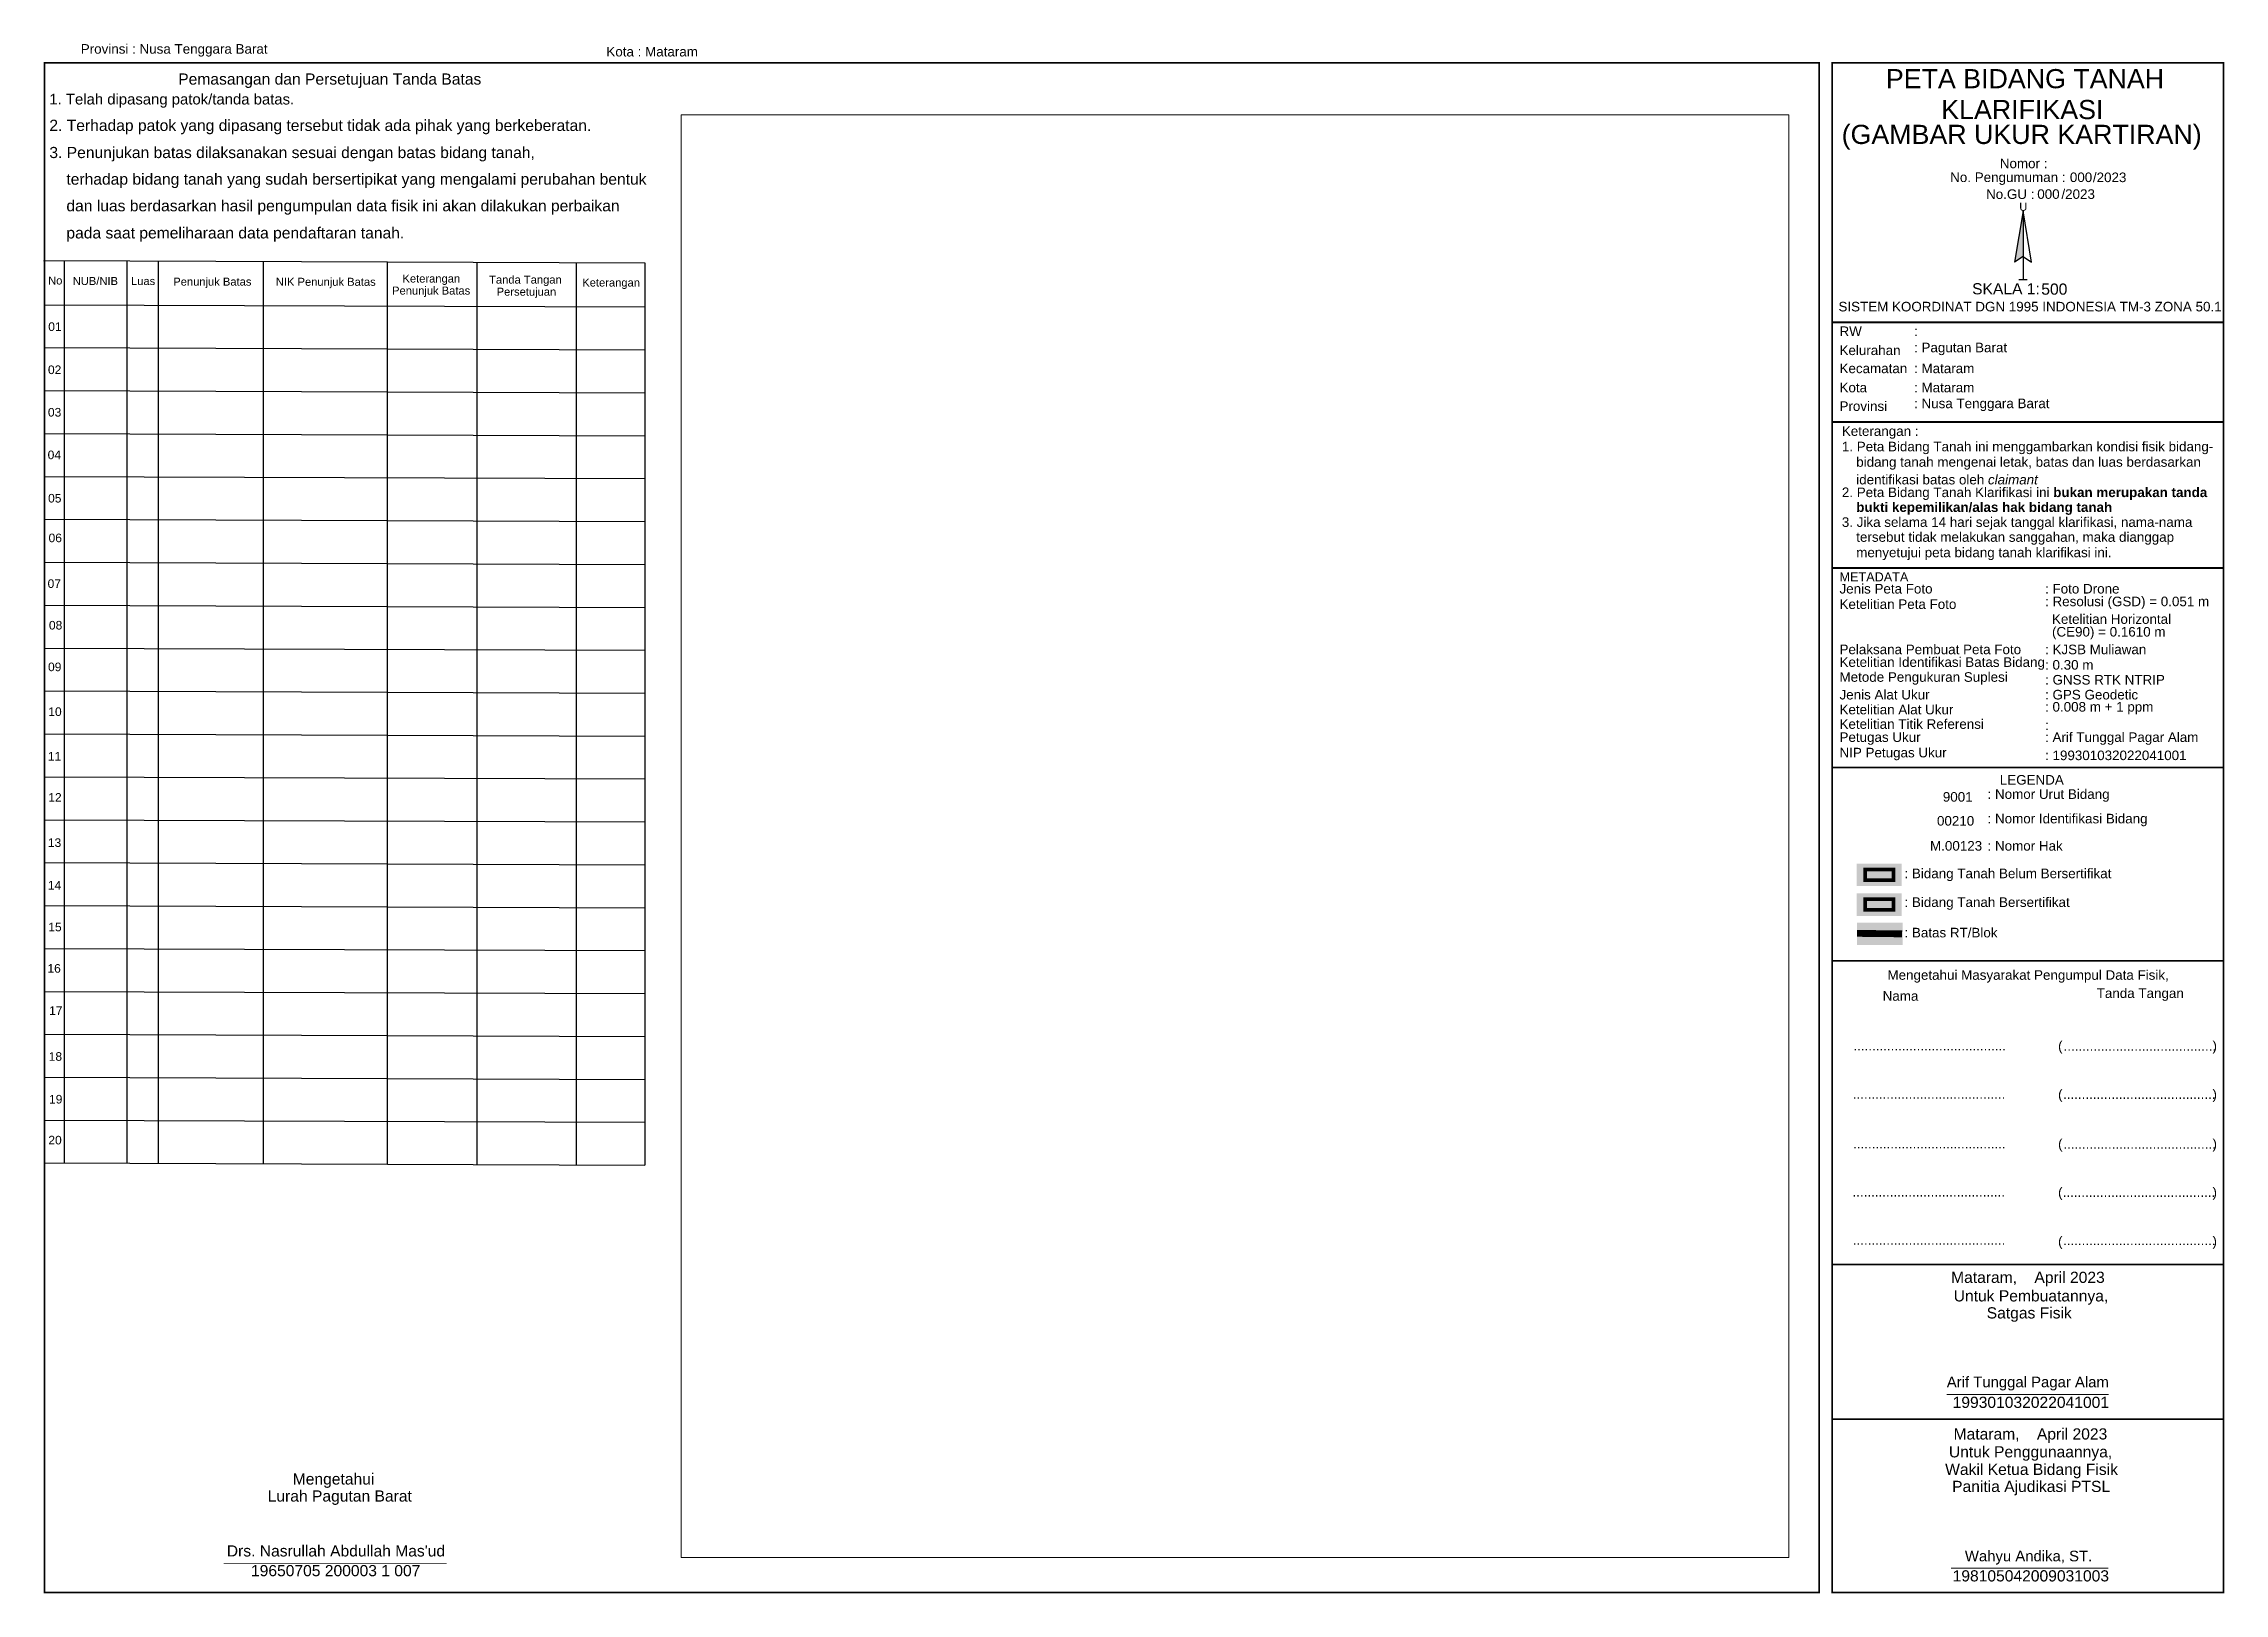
# Paper-space layout '001' of a CAD drawing. Header units: inches, sheet in millimetres. Extents: x 5 to 415, y 2 to 293.
import ezdxf
from ezdxf.enums import TextEntityAlignment as Align

# ---------------------------------------------------------------- set-up
doc = ezdxf.new("R2010")
doc.units = ezdxf.units.IN
doc.header["$MEASUREMENT"] = 0
for name, color, linetype in [('0 @ 1', 7, 'Continuous'), ('110100', 7, 'Continuous'), ('GRIDKOORD', 7, 'Continuous'), ('GRIDLAYOUT', 7, 'Continuous'), ('Layout', 7, 'Continuous')]:
    doc.layers.add(name, color=color, linetype=linetype)
doc.styles.add('Arial', font='arial.ttf')
doc.styles.get("Standard").update_dxf_attribs({"font": 'arial.ttf'})

# ---------------------------------------------------------------- blocks, each defined once
blk = doc.blocks.new('mata angina')
at = {"layer": '110100'}
blk.add_hatch(color=256, dxfattribs=at).paths.add_polyline_path([(377.14, 260.61), (375.69, 251.92), (377.14, 252.88)])
for p, q in [((377.14, 260.61), (375.69, 251.92)), ((378.59, 251.92), (377.14, 260.61)), ((377.14, 252.88), (375.69, 251.92)), ((377.14, 253.39), (377.14, 253.39)), ((377.14, 252.88), (378.59, 251.92))]:
    blk.add_line(p, q, dxfattribs=at)
for points in [[(377.14, 260.61), (377.14, 249.02)], [(376.42, 249.02), (377.86, 249.02)]]:
    blk.add_lwpolyline(points, dxfattribs=at)
blk = doc.blocks.new('ket2')
at = {"linetype": 'Continuous'}
for tag, p in [('NOPEM', (9.5, 21.05)), ('NOPTK', (3.38, 17.89))]:
    blk.add_attdef(tag, text='', height=1.8, dxfattribs=at).set_placement(p, align=Align.RIGHT)
blk.add_attdef('SKALA', (-0.06, -0.11), '', height=2.1, dxfattribs=at)

psp = doc.layouts.new('001')

# ---------------------------------------------------------------- hatches: boundary and pattern name
at = {"layer": 'Layout', "linetype": 'Continuous'}
for color, points in [(256, [(5.12, 120.47), (5.12, 252.42), (5.28, 252.42), (5.28, 120.47), (5.12, 120.47)]), (256, [(5.19, 252.35), (5.19, 252.42), (5.28, 252.42), (5.28, 252.35), (5.19, 252.35)]), (253, [(345.56, 134.95), (345.56, 139.18), (354.02, 139.18), (354.02, 134.95), (345.56, 134.95)]), (253, [(345.56, 129.35), (345.56, 133.59), (354.02, 133.59), (354.02, 129.35), (345.56, 129.35)]), (253, [(345.65, 123.85), (345.65, 128.08), (354.2, 128.08), (354.2, 123.85), (345.65, 123.85)]), (256, [(5.19, 120.39), (5.19, 120.47), (5.28, 120.47), (5.28, 120.39), (5.19, 120.39)])]:
    psp.add_hatch(color=color, dxfattribs=at).paths.add_polyline_path(points)

# ---------------------------------------------------------------- linework, layer by layer
at = {"layer": 'GRIDKOORD', "color": 7, "linetype": 'Continuous'}
for p, q in [((5.19, 236.1), (117.99, 235.69)), ((5.19, 228.04), (117.99, 227.63)), ((5.19, 219.97), (117.99, 219.56)), ((5.19, 211.91), (117.99, 211.5)), ((5.19, 203.85), (117.99, 203.44)), ((5.19, 195.79), (117.99, 195.38)), ((5.19, 187.72), (117.99, 187.31)), ((5.19, 179.66), (117.99, 179.25)), ((5.19, 171.6), (117.99, 171.19)), ((5.19, 163.54), (117.99, 163.13)), ((5.19, 155.48), (117.99, 155.07)), ((5.19, 147.41), (117.99, 147)), ((5.19, 139.35), (117.99, 138.94)), ((5.19, 131.29), (117.99, 130.88)), ((5.19, 123.23), (117.99, 122.82)), ((5.19, 115.16), (117.99, 114.75)), ((5.19, 107.1), (117.99, 106.69)), ((5.19, 99.04), (117.99, 98.63)), ((5.19, 90.98), (117.99, 90.57))]:
    psp.add_line(p, q, dxfattribs=at)
at = {"layer": 'GRIDLAYOUT', "linetype": 'Continuous'}
psp.add_line((5.19, 82.93), (117.99, 82.52), dxfattribs=at)
at = {"layer": 'Layout', "color": 7, "linetype": 'Continuous'}
for p, q in [((5.19, 252.44), (117.99, 252.03)), ((5.19, 252.44), (5.19, 82.93)), ((8.96, 252.43), (8.96, 82.91)), ((20.75, 252.38), (20.75, 82.87)), ((26.61, 252.36), (26.61, 82.85)), ((46.36, 252.29), (46.36, 82.78)), ((69.62, 252.2), (69.62, 82.69)), ((86.45, 252.14), (86.45, 82.63)), ((105.1, 252.08), (105.1, 82.56)), ((117.99, 252.03), (117.99, 82.52)), ((5.19, 244.16), (117.99, 243.75))]:
    psp.add_line(p, q, dxfattribs=at)
at = {"layer": 'Layout'}
for points, const_width in [([(5.28, 2.23), (5.28, 289.6), (338.52, 289.6), (338.52, 2.23), (5.28, 2.23)], 0.339), ([(340.97, 2.23), (340.97, 289.6), (414.45, 289.6), (414.45, 2.23), (340.97, 2.23), (340.97, 2.23)], 0.339), ([(340.97, 240.85), (340.97, 289.6), (414.45, 289.6), (414.45, 240.85), (340.97, 240.85)], 0.339), ([(340.97, 194.71), (340.97, 222.14), (414.45, 222.14), (414.45, 194.71), (340.97, 194.71)], 0.339), ([(340.97, 156.03), (340.97, 194.71), (414.45, 194.71), (414.45, 157.22), (340.97, 157.22)], 0.339), ([(340.97, 63.84), (340.97, 120.91), (414.45, 120.91), (414.45, 63.84), (340.97, 63.84)], 0.339), ([(362.47, 39.45), (392.91, 39.45)], 0.183), ([(340.97, 2.23), (340.97, 34.81), (414.45, 34.81), (414.45, 2.23), (340.97, 2.23)], 0.339), ([(38.92, 7.71), (80.8, 7.71)], 0.183), ([(363.31, 6.78), (392.84, 6.78)], 0.183)]:
    psp.add_lwpolyline(points, dxfattribs=dict(at, const_width=const_width))
for points in [[(5.19, 252.35), (5.19, 252.44)], [(5.19, 120.48), (5.19, 120.39)]]:
    psp.add_lwpolyline(points, dxfattribs=at)
at = {"layer": 'Layout', "color": 7, "true_color": 0xffffff, "const_width": 0.677}
psp.add_lwpolyline([(347.16, 136.04), (347.16, 138.07), (352.49, 138.07), (352.49, 136.04), (347.16, 136.04)], dxfattribs=at)
at = {"layer": 'Layout', "color": 203, "const_width": 0.677}
psp.add_lwpolyline([(347.16, 130.46), (347.16, 132.49), (352.49, 132.49), (352.49, 130.46), (347.16, 130.46)], dxfattribs=at)
at = {"layer": 'Layout', "color": 2, "const_width": 1.28}
psp.add_lwpolyline([(345.65, 126.06), (354.11, 125.97)], dxfattribs=at)

# ---------------------------------------------------------------- block references
at = {"layer": '0 @ 1', "linetype": 'Continuous'}
psp.add_blockref('ket2', (380.3, 246.16), dxfattribs=at).add_auto_attribs({'SKALA': '500', 'NOPTK': '000', 'NOPEM': '000'})
at = {"layer": 'Layout', "xscale": 1.11418868577612, "yscale": 1.11418868577612, "zscale": 1.11418868577612}
psp.add_blockref('mata angina', (-43.4, -28.55), dxfattribs=at)

# ---------------------------------------------------------------- texts
at = {"layer": 'Layout', "style": 'Arial'}
psp.add_text('U', height=1.5, dxfattribs=at).set_placement((376.86, 261.81), align=Align.CENTER)
at = {"layer": 'Layout', "color": 7, "linetype": 'Continuous'}
for s, p in [('Keterangan', (72.5, 248.33)), ('No', (5.96, 247.96)), ('NUB/NIB', (10.58, 247.87)), ('Luas', (21.52, 247.86)), ('Penunjuk Batas', (29.46, 247.75)), ('NIK Penunjuk Batas', (48.72, 247.72)), ('Penunjuk Batas', (70.55, 246.07)), ('Tanda Tangan', (88.77, 248.13)), ('Persetujuan', (90.19, 245.86)), ('Keterangan', (106.26, 247.58))]:
    psp.add_text(s, height=1.5, dxfattribs=at).set_placement(p)
at = {"layer": 'Layout', "attachment_point": 7}
for s, insert, char_height in [('{\\fArial|b0|i0|c0|p18;Provinsi : Nusa Tenggara Barat}', (12.09, 290.78), 1.8), ('{\\fArial|b0|i0|c0|p18;Kota : Mataram}', (110.79, 290.78), 1.8), ('{\\fArial|b0|i0|c0|p18;Pemasangan dan Persetujuan Tanda Batas}', (30.39, 284.88), 2.1), ('{\\fArial|b0|i0|c0|p18;PETA BIDANG TANAH}', (351.05, 284.78), 3.6), ('{\\fArial|b0|i0|c0|p18;1. Telah dipasang patok/tanda batas.}', (6.19, 281.18), 2), ('{\\fArial|b0|i0|c0|p18;KLARIFIKASI}', (361.45, 278.98), 3.6), ('{\\fArial|b0|i0|c0|p18;2. Terhadap patok yang dipasang tersebut tidak ada pihak yang berkeberatan.}', (6.19, 276.18), 2.1), ('{\\fArial|b0|i0|c0|p18;(GAMBAR UKUR KARTIRAN)}', (342.75, 273.28), 3.6), ('{\\fArial|b0|i0|c0|p18;3. Penunjukan batas dilaksanakan sesuai dengan batas bidang tanah,}', (6.19, 271.08), 2.1), ('{\\fArial|b0|i0|c0|p18;Nomor :}', (372.45, 269.78), 1.8), ('{\\fArial|b0|i0|c0|p18;terhadap bidang tanah yang sudah bersertipikat yang mengalami perubahan bentuk}', (9.39, 266.08), 2.1), ('{\\fArial|b0|i0|c0|p18;No. Pengumuman :}', (363.13, 266.67), 1.8), ('{\\fArial|b0|i0|c0|p18;/2023}', (389.93, 267.17), 1.8), ('{\\fArial|b0|i0|c0|p18;dan luas berdasarkan hasil pengumpulan data fisik ini akan dilakukan perbaikan}', (9.39, 261.08), 2.1), ('{\\fArial|b0|i0|c0|p18;No.GU :}', (369.87, 264.01), 1.8), ('{\\fArial|b0|i0|c0|p18;/2023}', (384.02, 264.02), 1.8), ('{\\fArial|b0|i0|c0|p18;pada saat pemeliharaan data pendaftaran tanah.}', (9.39, 255.98), 2.1), ('{\\fArial|b0|i0|c0|p18;SKALA 1: }', (367.25, 246.08), 2.1), ('{\\fArial|b0|i0|c0|p18;SISTEM KOORDINAT DGN 1995 INDONESIA TM-3 ZONA 50.1}', (342.15, 242.88), 1.8), ('{\\fArial|b0|i0|c0|p18;01}', (5.98, 239.21), 1.6171), ('{\\fArial|b0|i0|c0|p18;RW}', (342.35, 238.28), 1.8), ('{\\fArial|b0|i0|c0|p18;: }', (356.35, 238.28), 1.8), ('{\\fArial|b0|i0|c0|p18;Kelurahan}', (342.35, 234.68), 1.8), ('{\\fArial|b0|i0|c0|p18;: Pagutan Barat}', (356.35, 234.68), 1.8), ('{\\fArial|b0|i0|c0|p18;02}', (5.93, 231.11), 1.6171), ('{\\fArial|b0|i0|c0|p18;Kecamatan}', (342.35, 231.28), 1.8), ('{\\fArial|b0|i0|c0|p18;Kota}', (342.35, 227.68), 1.8), ('{\\fArial|b0|i0|c0|p18;: Mataram}', (356.35, 231.28), 1.8), ('{\\fArial|b0|i0|c0|p18;: Mataram}', (356.35, 227.68), 1.8), ('{\\fArial|b0|i0|c0|p18;Provinsi}', (342.35, 224.18), 1.8), ('{\\fArial|b0|i0|c0|p18;: Nusa Tenggara Barat}', (356.35, 224.18), 1.8), ('{\\fArial|b0|i0|c0|p18;03}', (5.92, 223.13), 1.6171), ('{\\fArial|b0|i0|c0|p18;Keterangan :}', (342.79, 218.98), 1.8), ('{\\fArial|b0|i0|c0|p18;1. Peta Bidang Tanah ini menggambarkan kondisi fisik bidang-}', (342.79, 216.08), 1.8), ('{\\fArial|b0|i0|c0|p18;04}', (5.87, 215.12), 1.6171), ('{\\fArial|b0|i0|c0|p18;bidang tanah mengenai letak, batas dan luas berdasarkan}', (345.49, 213.18), 1.8), ('{\\fArial|b0|i0|c0|p18;2. Peta Bidang Tanah Klarifikasi ini \\fArial|b1|i0|c0|p18;bukan merupakan tanda}', (342.79, 207.48), 1.8), ('{\\fArial|b0|i0|c0|p18;identifikasi batas oleh \\fArial|b0|i1|c0|p18;claimant}', (345.49, 210.38), 1.8), ('{\\fArial|b0|i0|c0|p18;05}', (5.95, 206.98), 1.6171), ('{\\fArial|b1|i0|c0|p18;bukti kepemilikan/alas hak bidang tanah}', (345.49, 204.68), 1.8), ('{\\fArial|b0|i0|c0|p18;06}', (6.04, 199.52), 1.6171), ('{\\fArial|b0|i0|c0|p18;3. Jika selama 14 hari sejak tanggal klarifikasi, nama-nama}', (342.79, 201.88), 1.8), ('{\\fArial|b0|i0|c0|p18;tersebut tidak melakukan sanggahan, maka dianggap}', (345.49, 199.08), 1.8), ('{\\fArial|b0|i0|c0|p18;menyetujui peta bidang tanah klarifikasi ini.}', (345.49, 196.18), 1.8), ('{\\fArial|b0|i0|c0|p18;07}', (5.86, 190.93), 1.6171), ('{\\fArial|b0|i0|c0|p18;METADATA}', (342.35, 192.18), 1.7), ('{\\fArial|b0|i0|c0|p18;Jenis Peta Foto}', (342.35, 189.88), 1.8), ('{\\fArial|b0|i0|c0|p18;Ketelitian Peta Foto}', (342.35, 186.98), 1.8), ('{\\fArial|b0|i0|c0|p18;: Foto Drone}', (380.95, 189.88), 1.8), ('{\\fArial|b0|i0|c0|p18;: Resolusi (GSD) = 0.051 m}', (380.95, 186.98), 1.8), ('{\\fArial|b0|i0|c0|p18;08}', (6.11, 183.12), 1.6171), ('{\\fArial|b0|i0|c0|p18;Ketelitian Horizontal}', (382.25, 184.18), 1.8), ('{\\fArial|b0|i0|c0|p18;Pelaksana Pembuat Peta Foto}', (342.35, 178.48), 1.8), ('{\\fArial|b0|i0|c0|p18;: KJSB Muliawan}', (380.95, 178.48), 1.8), ('{\\fArial|b0|i0|c0|p18;(CE90) = 0.1610 m}', (382.25, 181.28), 1.8), ('{\\fArial|b0|i0|c0|p18;09}', (5.94, 175.29), 1.6171), ('{\\fArial|b0|i0|c0|p18;Ketelitian Identifikasi Batas Bidang}', (342.35, 175.58), 1.8), ('{\\fArial|b0|i0|c0|p18;: 0.30 m}', (380.95, 175.58), 1.8), ('{\\fArial|b0|i0|c0|p18;Metode Pengukuran Suplesi}', (342.35, 172.78), 1.8), ('{\\fArial|b0|i0|c0|p18;: GNSS RTK NTRIP}', (380.95, 172.78), 1.8), ('{\\fArial|b0|i0|c0|p18;10}', (5.99, 166.88), 1.6171), ('{\\fArial|b0|i0|c0|p18;Jenis Alat Ukur}', (342.35, 169.98), 1.8), ('{\\fArial|b0|i0|c0|p18;Ketelitian Alat Ukur}', (342.35, 167.18), 1.8), ('{\\fArial|b0|i0|c0|p18;: GPS Geodetic}', (380.95, 169.98), 1.8), ('{\\fArial|b0|i0|c0|p18;: 0.008 m + 1 ppm}', (380.95, 167.18), 1.8), ('{\\fArial|b0|i0|c0|p18;Ketelitian Titik Referensi}', (342.35, 164.46), 1.8), ('{\\fArial|b0|i0|c0|p18;Petugas Ukur}', (342.35, 161.48), 1.8), ('{\\fArial|b0|i0|c0|p18;: }', (380.95, 164.28), 1.8), ('{\\fArial|b0|i0|c0|p18;: Arif Tunggal Pagar Alam}', (380.95, 161.48), 1.8), ('{\\fArial|b0|i0|c0|p18;11}', (5.91, 158.53), 1.6171), ('{\\fArial|b0|i0|c0|p18;NIP Petugas Ukur}', (342.35, 158.58), 1.8), ('{\\fArial|b0|i0|c0|p18;: 199301032022041001}', (380.95, 158.58), 1.8), ('{\\fArial|b0|i0|c0|p18;LEGENDA}', (372.45, 153.98), 1.8), ('{\\fArial|b0|i0|c0|p18;12}', (5.99, 150.8), 1.6171), ('{\\fArial|b0|i0|c0|p18;9001}', (361.75, 150.78), 1.8), ('{\\fArial|b0|i0|c0|p18;: Nomor Urut Bidang}', (370.15, 150.78), 1.8), ('{\\fArial|b0|i0|c0|p18;00210}', (360.65, 146.28), 1.8), ('{\\fArial|b0|i0|c0|p18;: Nomor Identifikasi Bidang}', (370.15, 146.18), 1.8), ('{\\fArial|b0|i0|c0|p18;13}', (5.91, 142.27), 1.6171), ('{\\fArial|b0|i0|c0|p18;M.00123}', (359.35, 141.58), 1.8), ('{\\fArial|b0|i0|c0|p18;: Nomor Hak}', (370.15, 141.58), 1.8), ('{\\fArial|b0|i0|c0|p18;14}', (5.91, 134.3), 1.6171), ('{\\fArial|b0|i0|c0|p18;: Bidang Tanah Belum Bersertifikat}', (354.55, 135.88), 1.8), ('{\\fArial|b0|i0|c0|p18;: Bidang Tanah Bersertifikat}', (354.55, 130.48), 1.8), ('{\\fArial|b0|i0|c0|p18;15}', (5.99, 126.43), 1.6171), ('{\\fArial|b0|i0|c0|p18;: Batas RT/Blok}', (354.55, 125.28), 1.8), ('{\\fArial|b0|i0|c0|p18;16}', (5.83, 118.65), 1.6171), ('{\\fArial|b0|i0|c0|p18;Mengetahui Masyarakat Pengumpul Data Fisik,}', (351.35, 116.8), 1.8), ('{\\fArial|b0|i0|c0|p18;Nama}', (350.45, 113.38), 1.8), ('{\\fArial|b0|i0|c0|p18;Tanda Tangan}', (390.65, 113.38), 1.8), ('{\\fArial|b0|i0|c0|p18;17}', (6.15, 110.75), 1.6171), ('{\\fArial|b0|i0|c0|p18;18}', (6.07, 102.1), 1.6171), ('{\\fArial|b0|i0|c0|p18;.........................................}', (344.96, 104.08), 1.8), ('{\\fArial|b0|i0|c0|p18;(}', (383.39, 103.48), 1.8), ('{\\fArial|b0|i0|c0|p18;.........................................}', (384.43, 104.02), 1.8), ('{\\fArial|b0|i0|c0|p18;)}', (412.39, 103.48), 1.8), ('{\\fArial|b0|i0|c0|p18;19}', (6.13, 94.07), 1.6171), ('{\\fArial|b0|i0|c0|p18;.........................................}', (344.85, 95), 1.8), ('{\\fArial|b0|i0|c0|p18;(}', (383.39, 94.38), 1.8), ('{\\fArial|b0|i0|c0|p18;.........................................}', (384.32, 94.95), 1.8), ('{\\fArial|b0|i0|c0|p18;)}', (412.39, 94.38), 1.8), ('{\\fArial|b0|i0|c0|p18;20}', (6, 86.39), 1.6171), ('{\\fArial|b0|i0|c0|p18;(}', (383.39, 85.08), 1.8), ('{\\fArial|b0|i0|c0|p18;)}', (412.39, 85.08), 1.8), ('{\\fArial|b0|i0|c0|p18;.........................................}', (344.9, 85.65), 1.8), ('{\\fArial|b0|i0|c0|p18;.........................................}', (384.38, 85.6), 1.8), ('{\\fArial|b0|i0|c0|p18;(}', (383.39, 75.98), 1.8), ('{\\fArial|b0|i0|c0|p18;)}', (412.39, 75.98), 1.8), ('{\\fArial|b0|i0|c0|p18;.........................................}', (344.79, 76.6), 1.8), ('{\\fArial|b0|i0|c0|p18;.........................................}', (384.26, 76.55), 1.8), ('{\\fArial|b0|i0|c0|p18;.........................................}', (344.85, 67.55), 1.8), ('{\\fArial|b0|i0|c0|p18;(}', (383.39, 66.78), 1.8), ('{\\fArial|b0|i0|c0|p18;.........................................}', (384.32, 67.5), 1.8), ('{\\fArial|b0|i0|c0|p18;)}', (412.39, 66.78), 1.8), ('{\\fArial|b0|i0|c0|p18;Mataram,    April 2023}', (363.3, 59.76), 2.1), ('{\\fArial|b0|i0|c0|p18;Untuk Pembuatannya,}', (363.79, 56.28), 2.1), ('{\\fArial|b0|i0|c0|p18;Satgas Fisik}', (369.99, 53.08), 2.1), ('{\\fArial|b0|i0|c0|p18;Arif Tunggal Pagar Alam}', (362.49, 40.18), 2), ('{\\fArial|b0|i0|c0|p18;199301032022041001}', (363.59, 36.88), 2.1), ('{\\fArial|b0|i0|c0|p18;Mataram,    April 2023}', (363.77, 30.34), 2.1), ('{\\fArial|b0|i0|c0|p18;Untuk Penggunaannya,}', (362.89, 26.98), 2.1), ('{\\fArial|b0|i0|c0|p18;Mengetahui}', (51.89, 21.88), 2.1), ('{\\fArial|b0|i0|c0|p18;Wakil Ketua Bidang Fisik}', (362.19, 23.68), 2.1), ('{\\fArial|b0|i0|c0|p18;Lurah Pagutan Barat}', (47.19, 18.68), 2.1), ('{\\fArial|b0|i0|c0|p18;Panitia Ajudikasi PTSL}', (363.49, 20.48), 2.1), ("{\\fArial|b0|i0|c0|p18;Drs. Nasrullah Abdullah Mas'ud}", (39.51, 8.97), 2.1), ('{\\fArial|b0|i0|c0|p18;Wahyu Andika, ST.}', (365.89, 7.48), 2), ('{\\fArial|b0|i0|c0|p18;19650705 200003 1 007}', (44.05, 5.26), 2.1), ('{\\fArial|b0|i0|c0|p18;198105042009031003}', (363.59, 4.28), 2.1)]:
    psp.add_mtext(s, dxfattribs=dict(at, insert=insert, char_height=char_height))

# ---------------------------------------------------------------- viewports
at = {"layer": 'Layout'}
psp.add_viewport(center=(228.84, 144.32), size=(208, 271), view_center_point=(267147.35, 547822.98), view_height=94.85, dxfattribs=at)

doc.saveas('drawing.dxf')
